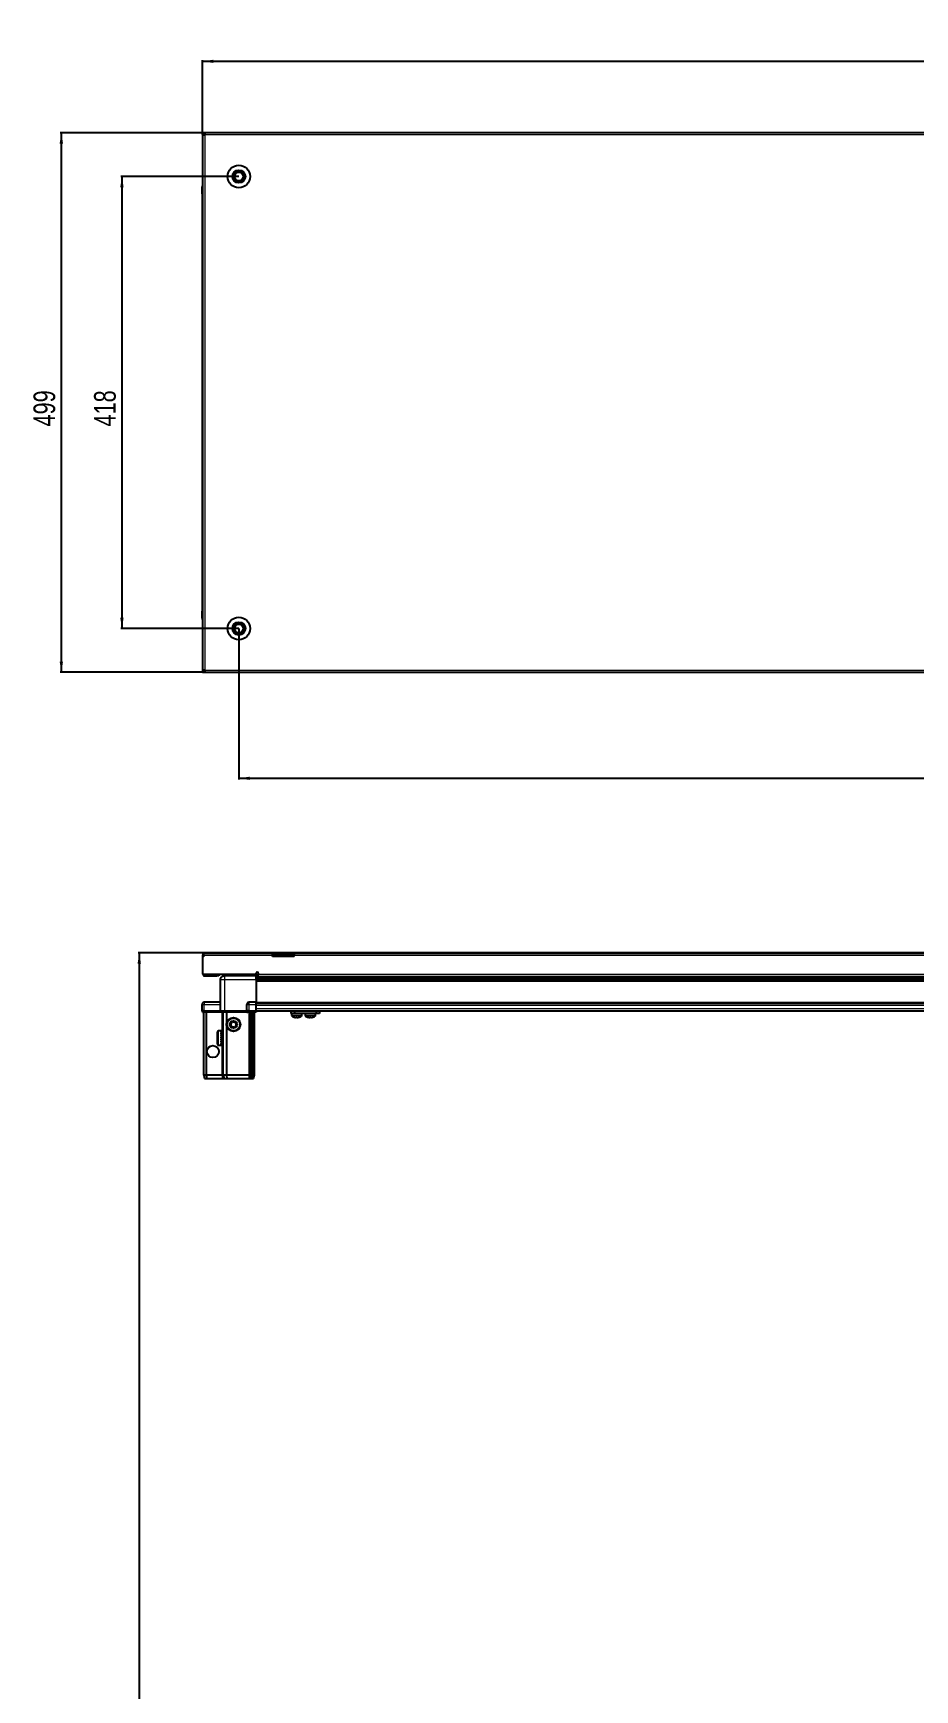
# Model space of a CAD drawing. Header units: millimetres. Extents: x 1256 to 6798, y -1275 to 1849.
# Drawn here: x 1256 to 2071, y 257 to 1789 of the extents above; entities that cross this region are included whole.
import ezdxf

# ---------------------------------------------------------------- set-up
doc = ezdxf.new("R2010")
doc.units = ezdxf.units.MM
doc.layers.add('FORMAT', color=7, linetype='Continuous')
doc.styles.add('SLDTEXTSTYLE0', font='TXT', dxfattribs={"width": 0.75})
doc.dimstyles.new('SLDDIMSTYLE0', dxfattribs={"dimtxt": 20, "dimasz": 10, "dimexe": 0, "dimexo": 0.0625, "dimgap": 5, "dimtad": 2, "dimdec": 1, "dimrnd": 1e-09, "dimzin": 12, "dimdsep": 46, "dimtxsty": 'SLDTEXTSTYLE0', "dimsah": 1, "dimcen": 0.09, "dimadec": 0, "dimazin": 3, "dimtfac": 1, "dimtofl": 0, "dimtmove": 0, "dimatfit": 3, "dimfxl": 0, "dimfrac": 2, "dimtolj": 1, "dimtzin": 12, "dimarcsym": 0})

# ---------------------------------------------------------------- blocks, each defined once
blk = doc.blocks.new('_D')
at = {"layer": 'FORMAT'}
for p, q in [((1413, 1696.6), (1281.5, 1696.6)), ((1282.5, 1197.6), (1282.5, 1696.6)), ((1413, 1197.6), (1281.5, 1197.6))]:
    blk.add_line(p, q, dxfattribs=at)
for points in [[(1282.5, 1696.6), (1280.9, 1686.6), (1284, 1686.6)], [(1282.5, 1197.6), (1284, 1207.6), (1280.9, 1207.6)]]:
    blk.add_solid(points, dxfattribs=at)
at = {"layer": 'FORMAT', "insert": (1256.7, 1424.9), "char_height": 20, "attachment_point": 1, "rotation": 90, "style": 'SLDTEXTSTYLE0'}
blk.add_mtext('499', dxfattribs=at)
blk = doc.blocks.new('_D_1')
at = {"layer": 'FORMAT'}
for p, q in [((1413, 1696.6), (1413, 1763.6)), ((2812, 1762.6), (1413, 1762.6)), ((2812, 1696.6), (2812, 1763.6))]:
    blk.add_line(p, q, dxfattribs=at)
for points in [[(1413, 1762.6), (1423, 1761.1), (1423, 1764.1)], [(2812, 1762.6), (2802, 1764.1), (2802, 1761.1)]]:
    blk.add_solid(points, dxfattribs=at)
at = {"layer": 'FORMAT', "insert": (2082.9, 1788.4), "char_height": 20, "attachment_point": 1, "style": 'SLDTEXTSTYLE0'}
blk.add_mtext('1399', dxfattribs=at)
blk = doc.blocks.new('_D_2')
at = {"layer": 'FORMAT'}
for p, q in [((1446.5, 1238.1), (1446.5, 1098.6)), ((2778.5, 1238.1), (2778.5, 1098.6)), ((1446.5, 1099.6), (2778.5, 1099.6))]:
    blk.add_line(p, q, dxfattribs=at)
for points in [[(1446.5, 1099.6), (1456.5, 1098.1), (1456.5, 1101.1)], [(2778.5, 1099.6), (2768.5, 1101.1), (2768.5, 1098.1)]]:
    blk.add_solid(points, dxfattribs=at)
at = {"layer": 'FORMAT', "insert": (2082.9, 1125.4), "char_height": 20, "attachment_point": 1, "style": 'SLDTEXTSTYLE0'}
blk.add_mtext('1332', dxfattribs=at)
blk = doc.blocks.new('_D_4')
at = {"layer": 'FORMAT'}
for p, q in [((1446.5, 1656.1), (1337.5, 1656.1)), ((1338.5, 1656.1), (1338.5, 1238.1)), ((1446.5, 1238.1), (1337.5, 1238.1))]:
    blk.add_line(p, q, dxfattribs=at)
for points in [[(1338.5, 1656.1), (1336.9, 1646.1), (1340, 1646.1)], [(1338.5, 1238.1), (1340, 1248.1), (1336.9, 1248.1)]]:
    blk.add_solid(points, dxfattribs=at)
at = {"layer": 'FORMAT', "insert": (1312.7, 1424.9), "char_height": 20, "attachment_point": 1, "rotation": 90, "style": 'SLDTEXTSTYLE0'}
blk.add_mtext('418', dxfattribs=at)
blk = doc.blocks.new('_D_9')
at = {"layer": 'FORMAT'}
for p, q in [((2106.7, 938.2), (1353.5, 938.2)), ((1354.5, 938.2), (1354.5, -1268.8)), ((1415.1, -1268.8), (1353.5, -1268.8))]:
    blk.add_line(p, q, dxfattribs=at)
for points in [[(1354.5, 938.2), (1352.9, 928.2), (1356, 928.2)], [(1354.5, -1268.8), (1356, -1258.8), (1352.9, -1258.8)]]:
    blk.add_solid(points, dxfattribs=at)
at = {"layer": 'FORMAT', "insert": (1328.7, -194.8), "char_height": 20, "attachment_point": 1, "rotation": 90, "style": 'SLDTEXTSTYLE0'}
blk.add_mtext('2207', dxfattribs=at)

msp = doc.modelspace()

# ---------------------------------------------------------------- linework, layer by layer
at = {"color": 7, "linetype": 'Continuous', "lineweight": 25}
for p, q in [((1412.99, 1695.1), (1412.99, 1696.6)), ((1415.09, 1696.6), (1412.99, 1696.6)), ((1412.99, 1695.1), (1415.09, 1695.1)), ((1412.99, 1695.1), (1412.99, 1694.5)), ((1412.99, 1694.5), (1412.99, 1199.7)), ((1412.99, 1694.5), (1415.09, 1694.5)), ((1415.09, 1696.6), (1415.09, 1694.5)), ((2809.89, 1696.6), (1415.09, 1696.6)), ((1412.49, 1646.6), (1412.49, 1640.1)), ((1412.49, 1640.1), (1412.49, 1646.6)), ((1412.49, 1640.1), (1412.49, 1640.1)), ((1412.99, 1640.1), (1412.49, 1640.1)), ((1412.64, 1640.1), (1412.64, 1254.1)), ((1412.49, 1247.6), (1412.49, 1254.1)), ((1412.49, 1254.1), (1412.49, 1254.1)), ((1412.49, 1254.1), (1412.49, 1254.1)), ((1412.49, 1254.1), (1412.49, 1247.6)), ((1412.99, 1254.1), (1412.49, 1254.1)), ((1412.99, 1246.28), (1412.99, 1246.28)), ((1415.09, 1199.7), (1412.99, 1199.7)), ((1412.99, 1199.7), (1412.99, 1199.1)), ((1412.99, 1199.1), (1412.99, 1197.6)), ((1415.09, 1199.1), (1412.99, 1199.1)), ((1412.99, 1197.6), (1415.09, 1197.6)), ((1415.09, 1199.7), (1415.09, 1197.6)), ((1415.09, 1197.6), (2809.89, 1197.6)), ((1413.99, 935.84), (1412.99, 935.84)), ((1412.99, 935.84), (1412.99, 934.94)), ((1412.99, 934.94), (1412.99, 918.44)), ((1413.99, 934.94), (1412.99, 934.94)), ((1413.99, 935.84), (1413.99, 934.94)), ((1414.59, 937.94), (1477.49, 937.94)), ((1477.49, 935.84), (1477.49, 937.94)), ((1477.49, 937.94), (1487.49, 937.94)), ((1487.49, 936.44), (1477.49, 936.44)), ((1477.49, 934.94), (1477.49, 935.84)), ((1497.49, 934.94), (1477.49, 934.94)), ((1487.49, 937.94), (1497.49, 937.94)), ((1497.49, 936.44), (1487.49, 936.44)), ((1497.49, 937.94), (1497.49, 935.84)), ((1497.49, 937.94), (2727.49, 937.94)), ((1497.49, 934.94), (1497.49, 935.84)), ((1462.49, 918.44), (1462.49, 919.29)), ((1464.49, 919.29), (1464.49, 918.54)), ((1412.99, 918.44), (1462.49, 918.44)), ((1415.09, 916.94), (1425.99, 916.94)), ((1427.99, 916.94), (1425.99, 916.94)), ((1427.99, 918.44), (1427.99, 916.94)), ((1429.49, 884.44), (1429.49, 913.44)), ((1433.24, 918.44), (1433.24, 916.94)), ((1462.49, 916.94), (1433.49, 916.94)), ((1459.74, 916.94), (1459.74, 918.44)), ((1462.49, 918.44), (1462.49, 916.94)), ((1462.49, 916.29), (1486.37, 916.29)), ((2762.49, 914.49), (1462.49, 914.49)), ((2762.49, 914.46), (1462.49, 914.46)), ((1462.49, 913.44), (1462.49, 892.44)), ((1464.49, 916.44), (1464.49, 918.54)), ((1464.49, 916.44), (2099.99, 916.44)), ((1480.99, 916.44), (1480.99, 916.29)), ((1481.15, 916.44), (1481.15, 916.29)), ((1481.36, 916.44), (1481.36, 916.29)), ((1481.91, 916.44), (1481.91, 916.29)), ((1482.32, 916.44), (1482.32, 916.29)), ((1483.21, 916.44), (1483.21, 916.29)), ((1483.79, 916.44), (1483.79, 916.29)), ((1484.93, 916.44), (1484.93, 916.29)), ((1485.63, 916.44), (1485.63, 916.29)), ((1486.37, 916.29), (1486.91, 916.29)), ((1486.91, 916.44), (1486.91, 916.29)), ((1486.91, 916.29), (1487.64, 916.29)), ((1486.91, 916.29), (1486.91, 916.29)), ((1487.09, 916.44), (1487.09, 916.29)), ((1487.59, 916.44), (1487.59, 916.29)), ((1487.64, 916.44), (1487.64, 916.29)), ((1487.64, 916.29), (1488.61, 916.29)), ((1487.64, 916.29), (1487.64, 916.29)), ((1488.61, 916.29), (2736.37, 916.29)), ((1488.93, 916.44), (1488.93, 916.29)), ((1488.95, 916.44), (1488.95, 916.29)), ((1489.64, 916.44), (1489.64, 916.29)), ((1490.82, 916.44), (1490.82, 916.29)), ((1491.43, 916.44), (1491.43, 916.29)), ((1492.38, 916.44), (1492.38, 916.29)), ((1492.84, 916.44), (1492.84, 916.29)), ((1493.47, 916.44), (1493.47, 916.29)), ((1493.72, 916.44), (1493.72, 916.29)), ((1493.96, 916.44), (1493.96, 916.29)), ((1493.99, 916.44), (1493.99, 916.29)), ((1412.49, 884.44), (1412.49, 890.44)), ((1429.49, 892.44), (1414.49, 892.44)), ((1453.99, 884.44), (1453.99, 890.44)), ((1462.49, 892.44), (1455.99, 892.44)), ((1462.49, 890.44), (1462.49, 892.44)), ((1462.49, 891.79), (2102.49, 891.79)), ((1462.49, 884.44), (1462.49, 890.44)), ((1412.49, 884.44), (1412.49, 884.1)), ((1412.49, 884.44), (1412.49, 884.44)), ((1412.49, 884.44), (1412.49, 884.1)), ((1414.49, 884.44), (1412.49, 884.44)), ((1412.49, 884.1), (1412.99, 883.24)), ((1412.49, 884.1), (1412.99, 883.24)), ((1412.99, 883.24), (1414.49, 883.24)), ((1413.99, 824.94), (1413.99, 883.24)), ((1414.49, 884.44), (1429.29, 884.44)), ((1429.29, 883.24), (1414.49, 883.24)), ((1416.49, 824.94), (1416.49, 883.24)), ((1429.29, 884.44), (1429.49, 884.44)), ((1429.49, 883.24), (1429.29, 883.24)), ((1429.49, 884.44), (1429.49, 883.24)), ((1429.49, 884.44), (1433.49, 884.44)), ((1433.49, 883.24), (1429.49, 883.24)), ((1431.99, 824.94), (1431.99, 883.24)), ((1433.49, 884.44), (1453.79, 884.44)), ((1453.79, 883.24), (1433.49, 883.24)), ((1435.49, 874.44), (1435.49, 883.24)), ((1453.79, 884.44), (1453.99, 884.44)), ((1453.99, 883.24), (1453.79, 883.24)), ((1453.99, 884.44), (1453.99, 883.24)), ((1455.99, 884.44), (1453.99, 884.44)), ((1453.99, 884.44), (1455.99, 884.44)), ((1453.99, 883.24), (1454.67, 883.24)), ((1462.49, 883.24), (1454.67, 883.24)), ((1455.99, 884.44), (1462.49, 884.44)), ((1455.99, 884.1), (1462.49, 884.1)), ((1456.99, 824.94), (1456.99, 883.24)), ((1457.99, 824.94), (1457.99, 883.24)), ((1459.49, 824.94), (1459.49, 883.24)), ((1460.99, 824.94), (1460.99, 883.24)), ((1462.49, 884.59), (2102.49, 884.59)), ((1462.49, 884.44), (1462.49, 884.1)), ((1462.49, 884.1), (1462.49, 883.24)), ((1494.94, 882.09), (1494.94, 884.59)), ((1497.94, 882.09), (1494.94, 882.09)), ((1495.29, 882.09), (1495.29, 880.18)), ((1497.94, 884.59), (1497.94, 882.09)), ((1518.14, 882.09), (1497.94, 882.09)), ((1504.79, 880.18), (1504.79, 882.09)), ((1507.74, 882.09), (1507.74, 880.18)), ((1507.79, 882.09), (1507.79, 880.18)), ((1517.29, 880.18), (1517.29, 882.09)), ((1518.14, 882.09), (1518.14, 884.59)), ((1521.14, 882.09), (1518.14, 882.09)), ((1521.14, 884.59), (1521.14, 882.09)), ((1426.79, 853.74), (1426.79, 865.14)), ((1430.49, 865.94), (1427.59, 865.94)), ((1429.99, 865.84), (1430.49, 865.84)), ((1429.99, 865.84), (1429.99, 865.68)), ((1429.99, 865.68), (1430.49, 865.68)), ((1429.99, 865.19), (1430.49, 865.19)), ((1429.99, 865.19), (1429.99, 864.81)), ((1429.99, 864.81), (1430.49, 864.81)), ((1429.99, 863.97), (1430.49, 863.97)), ((1429.99, 863.97), (1429.99, 863.42)), ((1429.99, 863.42), (1430.49, 863.42)), ((1429.99, 862.31), (1430.49, 862.31)), ((1429.99, 862.31), (1429.99, 861.63)), ((1429.99, 861.63), (1430.49, 861.63)), ((1429.99, 860.37), (1430.49, 860.37)), ((1429.99, 860.37), (1429.99, 859.63)), ((1429.99, 860.07), (1430.49, 860.07)), ((1429.99, 859.63), (1430.49, 859.63)), ((1429.99, 858.34), (1430.49, 858.34)), ((1429.99, 858.34), (1429.99, 857.62)), ((1429.99, 858.2), (1430.49, 858.2)), ((1430.49, 865.84), (1430.49, 865.94)), ((1430.49, 865.68), (1430.49, 865.84)), ((1430.49, 865.19), (1430.49, 865.68)), ((1430.49, 864.81), (1430.49, 865.19)), ((1430.49, 863.97), (1430.49, 864.81)), ((1430.49, 863.42), (1430.49, 863.97)), ((1430.59, 863.84), (1430.49, 863.84)), ((1430.49, 862.31), (1430.49, 863.42)), ((1430.49, 861.63), (1430.49, 862.31)), ((1430.49, 860.37), (1430.49, 861.63)), ((1430.49, 860.07), (1430.49, 860.37)), ((1430.49, 858.34), (1430.49, 859.63)), ((1430.49, 857.62), (1430.49, 858.2)), ((1430.59, 862.32), (1430.59, 863.84)), ((1430.59, 855.04), (1430.59, 862.32)), ((1431.47, 862.75), (1430.99, 863.44)), ((1430.99, 855.44), (1430.99, 863.44)), ((1431.96, 863.44), (1431.47, 862.75)), ((1431.47, 856.13), (1431.47, 862.75)), ((1431.99, 863.44), (1431.96, 863.44)), ((1431.96, 855.44), (1431.96, 863.44)), ((1435.49, 824.94), (1435.49, 869.44)), ((1427.59, 852.94), (1430.49, 852.94)), ((1429.99, 857.62), (1430.49, 857.62)), ((1429.99, 856.41), (1430.49, 856.41)), ((1429.99, 856.41), (1429.99, 855.78)), ((1429.99, 855.78), (1430.49, 855.78)), ((1429.99, 854.78), (1430.49, 854.78)), ((1429.99, 854.78), (1429.99, 854.3)), ((1429.99, 854.3), (1430.49, 854.3)), ((1429.99, 853.61), (1430.49, 853.61)), ((1429.99, 853.61), (1429.99, 853.32)), ((1429.99, 853.32), (1430.49, 853.32)), ((1429.99, 853), (1430.49, 853)), ((1429.99, 853), (1429.99, 852.94)), ((1429.99, 852.94), (1430.49, 852.94)), ((1430.49, 856.41), (1430.49, 857.62)), ((1430.49, 855.78), (1430.49, 856.41)), ((1430.49, 854.78), (1430.49, 855.78)), ((1430.49, 855.04), (1430.59, 855.04)), ((1430.49, 854.3), (1430.49, 854.78)), ((1430.49, 853.61), (1430.49, 854.3)), ((1430.49, 853.32), (1430.49, 853.61)), ((1430.49, 853), (1430.49, 853.32)), ((1430.49, 852.94), (1430.49, 853)), ((1430.49, 852.94), (1430.49, 852.94)), ((1430.99, 855.44), (1431.47, 856.13)), ((1431.47, 856.13), (1431.96, 855.44)), ((1431.96, 855.44), (1431.99, 855.44)), ((1416.49, 824.94), (1413.99, 824.94)), ((1413.99, 824.94), (1414.79, 821.94)), ((1414.79, 821.94), (1416.64, 821.94)), ((1430.99, 824.94), (1416.49, 824.94)), ((1416.49, 824.94), (1416.64, 821.94)), ((1416.64, 821.94), (1430.99, 821.94)), ((1431.99, 824.94), (1430.99, 824.94)), ((1430.99, 821.94), (1432.79, 821.94)), ((1435.49, 824.94), (1431.99, 824.94)), ((1431.99, 824.94), (1432.79, 821.94)), ((1432.79, 821.94), (1435.82, 821.94)), ((1455.99, 824.94), (1435.49, 824.94)), ((1435.82, 821.94), (1435.49, 824.94)), ((1435.82, 821.94), (1455.99, 821.94)), ((1456.99, 824.94), (1455.99, 824.94)), ((1455.99, 821.94), (1457.79, 821.94)), ((1457.99, 824.94), (1456.99, 824.94)), ((1457.79, 821.94), (1456.99, 824.94)), ((1457.79, 821.94), (1458.53, 821.94)), ((1459.49, 824.94), (1457.99, 824.94)), ((1458.53, 821.94), (1457.99, 824.94)), ((1458.53, 821.94), (1459.03, 821.94)), ((1459.03, 821.94), (1459.49, 824.94)), ((1459.03, 821.94), (1460.18, 821.94)), ((1460.99, 824.94), (1459.49, 824.94)), ((1460.18, 821.94), (1460.99, 824.94))]:
    msp.add_line(p, q, dxfattribs=at)
at = {"color": 8, "linetype": 'Continuous', "lineweight": 18}
for p, q in [((1415.09, 1694.5), (1415.09, 1199.7)), ((2809.89, 1694.5), (1415.09, 1694.5)), ((1412.99, 1646.6), (1412.49, 1646.6)), ((1412.99, 1247.6), (1412.49, 1247.6)), ((1415.09, 1199.7), (2809.89, 1199.7)), ((1477.49, 935.84), (1413.99, 935.84)), ((1487.49, 936.44), (1487.49, 937.94)), ((2727.49, 935.84), (1497.49, 935.84)), ((1415.09, 918.44), (1415.09, 916.94)), ((1425.99, 916.94), (1425.99, 918.44)), ((1433.49, 913.44), (1462.49, 913.44)), ((1433.49, 884.44), (1433.49, 913.44)), ((1462.49, 916.94), (1464.49, 916.94)), ((2762.49, 915.7), (1462.49, 915.7)), ((1462.49, 913.25), (2762.49, 913.25)), ((2762.49, 911.84), (1462.49, 911.84)), ((1464.49, 918.54), (2099.99, 918.54)), ((1412.49, 890.44), (1414.49, 890.44)), ((1414.49, 892.44), (1414.49, 890.44)), ((1414.49, 890.44), (1429.49, 890.44)), ((1414.49, 884.44), (1414.49, 890.44)), ((1453.99, 890.44), (1455.99, 890.44)), ((1455.99, 890.44), (1455.99, 892.44)), ((1455.99, 884.44), (1455.99, 890.44)), ((1455.99, 890.44), (1462.49, 890.44)), ((1462.49, 892.44), (2102.49, 892.44)), ((1462.49, 889.79), (2102.49, 889.79)), ((1414.49, 884.44), (1414.49, 883.24)), ((1429.29, 883.24), (1429.29, 884.44)), ((1430.99, 863.44), (1430.99, 883.24)), ((1433.49, 884.44), (1433.49, 883.24)), ((1453.79, 883.24), (1453.79, 884.44)), ((1455.99, 884.44), (1455.99, 884.1)), ((1455.99, 824.94), (1455.99, 883.24)), ((1462.49, 886.59), (2102.49, 886.59)), ((1504.79, 880.18), (1495.29, 880.18)), ((1504.59, 879.81), (1495.48, 879.81)), ((1507.79, 880.18), (1507.74, 880.18)), ((1517.29, 880.18), (1507.79, 880.18)), ((1507.98, 879.81), (1507.93, 879.81)), ((1517.09, 879.81), (1507.98, 879.81)), ((1427.59, 852.94), (1427.59, 865.94)), ((1430.99, 824.94), (1430.99, 855.44)), ((1430.99, 824.94), (1430.99, 821.94)), ((1455.99, 821.94), (1455.99, 824.94))]:
    msp.add_line(p, q, dxfattribs=at)
at = {"color": 7, "linetype": 'Continuous', "lineweight": 25}
for centre, radius in [((1446.49, 1656.1), 10.5), ((1446.49, 1656.1), 6), ((1446.49, 1656.1), 3.9), ((1446.49, 1238.1), 10.5), ((1446.49, 1238.1), 6), ((1446.49, 1238.1), 3.9), ((1441.49, 871.94), 6.5), ((1441.49, 871.94), 3.46), ((1422.49, 846.94), 5.5)]:
    msp.add_circle(centre, radius, dxfattribs=at)
at = {"color": 8, "linetype": 'Continuous', "lineweight": 18}
msp.add_circle((1441.49, 871.94), 5.7, dxfattribs=at)
at = {"color": 7, "linetype": 'Continuous', "lineweight": 25}
for centre, radius, start, end in [((1446.49, 1656.1), 4.62, 120, 180), ((1446.49, 1656.1), 4.62, 180, 240), ((1446.49, 1656.1), 4.62, 60, 120), ((1446.49, 1656.1), 4.62, 0, 60), ((1446.49, 1656.1), 4.62, 300, 0), ((1414.49, 1646.6), 2, 138.57492, 180), ((1414.49, 1646.6), 2, 138.59038, 180), ((1446.49, 1656.1), 4.62, 240, 300), ((1414.49, 1247.6), 2, 180, 199.56674), ((1414.49, 1247.6), 2, 180, 221.39416), ((1414.49, 1247.6), 2, 213.78451, 221.40962), ((1446.49, 1238.1), 4.62, 120, 180), ((1446.49, 1238.1), 4.62, 60, 120), ((1446.49, 1238.1), 4.62, 0, 60), ((1446.49, 1238.1), 4.62, 180, 240), ((1446.49, 1238.1), 4.62, 240, 300), ((1446.49, 1238.1), 4.62, 300, 0), ((1463.49, 919.29), 1, 0, 180), ((1415.09, 919.04), 2.1, 196.60155, 270), ((1414.49, 890.44), 2, 90, 180), ((1455.99, 890.44), 2, 90, 180), ((1441.49, 871.94), 2.5, 134.92207, 194.92207), ((1441.49, 871.94), 2.5, 74.92207, 134.92207), ((1441.49, 871.94), 2.5, 14.92207, 74.92207), ((1495.74, 880.18), 0.45, 180, 235.28209), ((1500.04, 886.39), 8, 235.28209, 258.9392), ((1500.04, 886.39), 8, 281.00757, 304.71791), ((1504.34, 880.18), 0.45, 304.71791, 0), ((1508.19, 880.18), 0.45, 180, 235.28209), ((1508.24, 880.18), 0.45, 180, 235.28209), ((1512.49, 886.39), 8, 235.28209, 255.8287), ((1512.54, 886.39), 8, 235.28209, 259.06255), ((1512.54, 886.39), 8, 280.87532, 304.71791), ((1516.84, 880.18), 0.45, 304.71791, 0), ((1427.59, 865.14), 0.8, 90, 180), ((1430.99, 863.84), 0.4, 180, 270), ((1441.49, 871.94), 2.5, 194.92207, 254.92207), ((1441.49, 871.94), 2.5, 254.92207, 314.92207), ((1441.49, 871.94), 2.5, 314.92207, 14.92207), ((1427.59, 853.74), 0.8, 180, 270), ((1430.99, 855.04), 0.4, 90, 180)]:
    msp.add_arc(centre, radius, start, end, dxfattribs=at)
msp.add_ellipse((1455.99, 880.64), major_axis=(0, 3.46), ratio=0.5773503, start_param=0, end_param=0.7227342, dxfattribs=at)
for points, knots in [([(1441.87, 1656.1), (1442.2, 1656.68), (1442.77, 1657.66), (1443.59, 1659.08), (1444, 1659.79), (1444.18, 1660.1)], [0, 0, 0, 0, 0.4391308, 0.7513783, 1, 1, 1, 1]), ([(1444.18, 1652.1), (1443.85, 1652.68), (1443.28, 1653.66), (1442.46, 1655.08), (1442.05, 1655.79), (1441.87, 1656.1)], [0, 0, 0, 0, 0.4391308, 0.7513783, 1, 1, 1, 1]), ([(1444.18, 1660.1), (1444.38, 1660.1), (1445.08, 1660.1), (1446.39, 1660.1), (1447.78, 1660.1), (1448.53, 1660.1), (1448.8, 1660.1)], [0, 0, 0, 0, 0.1393293, 0.4852696, 0.8163565, 1, 1, 1, 1]), ([(1448.8, 1660.1), (1449.13, 1659.53), (1449.69, 1658.55), (1450.52, 1657.13), (1450.93, 1656.42), (1451.11, 1656.1)], [0, 0, 0, 0, 0.4391308, 0.7513783, 1, 1, 1, 1]), ([(1451.11, 1656.1), (1450.78, 1655.53), (1450.21, 1654.55), (1449.39, 1653.13), (1448.98, 1652.42), (1448.8, 1652.1)], [0, 0, 0, 0, 0.4391308, 0.7513783, 1, 1, 1, 1]), ([(1448.8, 1652.1), (1448.53, 1652.1), (1447.78, 1652.1), (1446.39, 1652.1), (1445.08, 1652.1), (1444.38, 1652.1), (1444.18, 1652.1)], [0, 0, 0, 0, 0.1836435, 0.5147304, 0.8606707, 1, 1, 1, 1]), ([(1441.87, 1238.1), (1442.2, 1238.68), (1442.77, 1239.66), (1443.59, 1241.08), (1444, 1241.79), (1444.18, 1242.1)], [0, 0, 0, 0, 0.4391308, 0.7513783, 1, 1, 1, 1]), ([(1444.18, 1242.1), (1444.38, 1242.1), (1445.08, 1242.1), (1446.39, 1242.1), (1447.78, 1242.1), (1448.53, 1242.1), (1448.8, 1242.1)], [0, 0, 0, 0, 0.1393293, 0.4852696, 0.8163565, 1, 1, 1, 1]), ([(1448.8, 1242.1), (1449.13, 1241.53), (1449.69, 1240.55), (1450.52, 1239.13), (1450.93, 1238.42), (1451.11, 1238.1)], [0, 0, 0, 0, 0.4391308, 0.7513783, 1, 1, 1, 1]), ([(1444.18, 1234.1), (1443.85, 1234.68), (1443.28, 1235.66), (1442.46, 1237.08), (1442.05, 1237.79), (1441.87, 1238.1)], [0, 0, 0, 0, 0.4391308, 0.7513783, 1, 1, 1, 1]), ([(1448.8, 1234.1), (1448.53, 1234.1), (1447.78, 1234.1), (1446.39, 1234.1), (1445.08, 1234.1), (1444.38, 1234.1), (1444.18, 1234.1)], [0, 0, 0, 0, 0.1836435, 0.5147304, 0.8606707, 1, 1, 1, 1]), ([(1451.11, 1238.1), (1450.78, 1237.53), (1450.21, 1236.55), (1449.39, 1235.13), (1448.98, 1234.42), (1448.8, 1234.1)], [0, 0, 0, 0, 0.4391308, 0.7513783, 1, 1, 1, 1]), ([(1414.58, 937.84), (1414.5, 937.83), (1414.18, 937.79), (1413.7, 937.46), (1413.23, 936.91), (1413.02, 936.33), (1413, 935.96), (1412.99, 935.84)], [0, 0, 0, 0, 0.08619998, 0.34531447, 0.60442579, 0.86353702, 1, 1, 1, 1]), ([(1413.99, 935.84), (1414.03, 936.09), (1414.12, 936.58), (1414.26, 937.22), (1414.39, 937.69), (1414.5, 937.91), (1414.57, 937.93), (1414.59, 937.94)], [0, 0, 0, 0, 0.2302553, 0.4485219, 0.6667858, 0.8850496, 1, 1, 1, 1]), ([(1429.49, 913.44), (1429.54, 913.88), (1429.61, 914.55), (1430.04, 915.37), (1430.5, 915.93), (1431.06, 916.38), (1431.87, 916.82), (1432.55, 916.89), (1432.99, 916.94)], [0, 0, 0, 0, 0.2394568, 0.3683607, 0.5, 0.6316393, 0.7605432, 1, 1, 1, 1]), ([(1433.49, 916.94), (1433.42, 916.94), (1433.29, 916.94), (1433.13, 916.94), (1433.01, 916.94), (1433, 916.94), (1432.99, 916.94)], [0, 0, 0, 0, 0.2493943, 0.5003335, 0.7501667, 1, 1, 1, 1]), ([(1462.49, 913.44), (1462.49, 913.83), (1462.49, 914.62), (1462.49, 915.67), (1462.49, 916.46), (1462.49, 916.88), (1462.49, 916.92), (1462.49, 916.94)], [0, 0, 0, 0, 0.2146939, 0.4293877, 0.6440816, 0.8587754, 1, 1, 1, 1]), ([(1438.7, 872.69), (1439.07, 873.05), (1439.75, 873.73), (1440.43, 874.41), (1440.75, 874.73)], [0, 0, 0, 0, 0.5346859, 1, 1, 1, 1]), ([(1440.75, 874.73), (1441.24, 874.59), (1442.17, 874.34), (1443.1, 874.09), (1443.53, 873.97)], [0, 0, 0, 0, 0.5346859, 1, 1, 1, 1]), ([(1443.53, 873.97), (1443.56, 873.85), (1443.72, 873.28), (1443.98, 872.31), (1444.19, 871.52), (1444.28, 871.19)], [0, 0, 0, 0, 0.1331247, 0.6370994, 1, 1, 1, 1]), ([(1498.54, 878.53), (1498.54, 878.53), (1498.54, 878.53), (1498.4, 878.56), (1498.22, 878.61), (1498.07, 878.66), (1498, 878.7), (1497.99, 878.71), (1497.99, 878.71), (1498, 878.71), (1498.02, 878.71), (1498.09, 878.69), (1498.38, 878.62), (1498.76, 878.55), (1499.17, 878.52), (1499.45, 878.55), (1499.6, 878.61), (1499.71, 878.68), (1499.78, 878.7), (1499.8, 878.71), (1499.83, 878.71), (1499.85, 878.71), (1499.89, 878.7), (1499.99, 878.67), (1500.15, 878.6), (1500.37, 878.54), (1500.67, 878.52), (1501.01, 878.54), (1501.32, 878.59), (1501.56, 878.64), (1501.68, 878.67), (1501.76, 878.69), (1501.81, 878.7), (1501.85, 878.71), (1501.86, 878.71), (1501.87, 878.71), (1501.87, 878.71)], [0, 0, 0, 0, 0.02609806, 0.07983731, 0.13720457, 0.17835712, 0.1990393, 0.20333955, 0.20768945, 0.21072293, 0.21454384, 0.22147953, 0.24860164, 0.35577715, 0.40489702, 0.45442268, 0.54604997, 0.59140385, 0.59711865, 0.60132508, 0.60438175, 0.60744379, 0.6119905, 0.62422862, 0.67851933, 0.75975016, 0.80430476, 0.84902576, 0.92362505, 0.95135982, 0.96870753, 0.97999594, 0.99114211, 0.99547316, 0.99884503, 1, 1, 1, 1]), ([(1501.87, 878.71), (1501.88, 878.71), (1501.88, 878.71), (1501.89, 878.7), (1501.84, 878.67), (1501.7, 878.6), (1501.56, 878.55), (1501.51, 878.52), (1501.55, 878.53), (1501.57, 878.54)], [0, 0, 0, 0, 0.0151829, 0.0365363, 0.0956997, 0.3601423, 0.6752387, 0.8745348, 1, 1, 1, 1]), ([(1511.02, 878.53), (1511.03, 878.53), (1511.05, 878.53), (1510.91, 878.57), (1510.75, 878.64), (1510.63, 878.69), (1510.63, 878.71), (1510.63, 878.71), (1510.65, 878.71), (1510.67, 878.71), (1510.76, 878.69), (1511.1, 878.61), (1511.52, 878.53), (1511.96, 878.53), (1512.18, 878.56), (1512.35, 878.61), (1512.47, 878.66), (1512.55, 878.7), (1512.6, 878.71), (1512.62, 878.71), (1512.64, 878.71), (1512.67, 878.71), (1512.73, 878.69), (1512.86, 878.62), (1513.01, 878.55), (1513.32, 878.52), (1513.7, 878.55), (1514.09, 878.61), (1514.39, 878.68), (1514.5, 878.7), (1514.52, 878.71), (1514.53, 878.71), (1514.54, 878.71), (1514.54, 878.7), (1514.48, 878.67), (1514.3, 878.6), (1514.1, 878.54), (1514.06, 878.53), (1514.05, 878.53)], [0, 0, 0, 0, 0.0283629, 0.0806823, 0.1383562, 0.1672924, 0.1709175, 0.1737955, 0.1766977, 0.1800498, 0.1863992, 0.2130773, 0.319019, 0.3539804, 0.3992833, 0.4476446, 0.4823368, 0.4997721, 0.5033973, 0.5070643, 0.5096216, 0.5128427, 0.5186896, 0.5415539, 0.6319042, 0.6733129, 0.7150637, 0.7923067, 0.8305407, 0.8353583, 0.8389044, 0.8414812, 0.8440625, 0.8478955, 0.8582124, 0.9039802, 0.9724588, 1, 1, 1, 1]), ([(1439.44, 869.9), (1439.36, 870.23), (1439.14, 871.03), (1438.89, 871.99), (1438.73, 872.57), (1438.7, 872.69)], [0, 0, 0, 0, 0.3629006, 0.8668753, 1, 1, 1, 1]), ([(1442.23, 869.15), (1441.73, 869.28), (1440.8, 869.53), (1439.88, 869.78), (1439.44, 869.9)], [0, 0, 0, 0, 0.53468586, 1, 1, 1, 1]), ([(1444.28, 871.19), (1443.91, 870.82), (1443.23, 870.14), (1442.55, 869.46), (1442.23, 869.15)], [0, 0, 0, 0, 0.5346859, 1, 1, 1, 1])]:
    msp.add_open_spline(points, degree=3, knots=knots, dxfattribs=at)
at = {"color": 8, "linetype": 'Continuous', "lineweight": 18}
msp.add_open_spline([(1429.49, 913.44), (1429.55, 913.44), (1429.67, 913.44), (1430.59, 913.44), (1431.92, 913.44), (1432.96, 913.44), (1433.49, 913.44)], degree=3, dxfattribs=at)
msp.add_open_spline([(1433.49, 913.44), (1433.49, 913.88), (1433.49, 914.55), (1433.49, 915.37), (1433.49, 915.93), (1433.49, 916.38), (1433.49, 916.82), (1433.49, 916.89), (1433.49, 916.94)], degree=3, knots=[0, 0, 0, 0, 0.2394568, 0.3683607, 0.5, 0.6316393, 0.7605432, 1, 1, 1, 1], dxfattribs=at)

# ---------------------------------------------------------------- dimensions: what is measured, and where the dimension line sits
at = {"layer": 'FORMAT'}
for base, p1, p2, picture, middle in [((1412.99, 1762.6), (2811.99, 1696.6), (1412.99, 1696.6), '_D_1', (2112.49, 1762.6)), ((2778.49, 1099.6), (1446.49, 1238.1), (2778.49, 1238.1), '_D_2', (2112.49, 1099.6))]:
    dim = msp.add_linear_dim(base=base, p1=p1, p2=p2, dimstyle='SLDDIMSTYLE0', dxfattribs=at)
    dim.commit()
    dim.dimension.update_dxf_attribs({"geometry": picture, "text_midpoint": middle, "dimtype": 160})
for base, p1, p2, picture, middle in [((1282.49, 1696.6), (1412.99, 1197.6), (1412.99, 1696.6), '_D', (1282.49, 1447.1)), ((1338.49, 1238.1), (1446.49, 1656.1), (1446.49, 1238.1), '_D_4', (1338.49, 1447.1)), ((1354.49, -1268.76), (2106.7, 938.24), (1415.09, -1268.76), '_D_9', (1354.49, -165.26))]:
    dim = msp.add_linear_dim(base=base, p1=p1, p2=p2, angle=90, dimstyle='SLDDIMSTYLE0', dxfattribs=at)
    dim.commit()
    dim.dimension.update_dxf_attribs({"geometry": picture, "text_midpoint": middle, "dimtype": 160})

doc.saveas('drawing.dxf')
